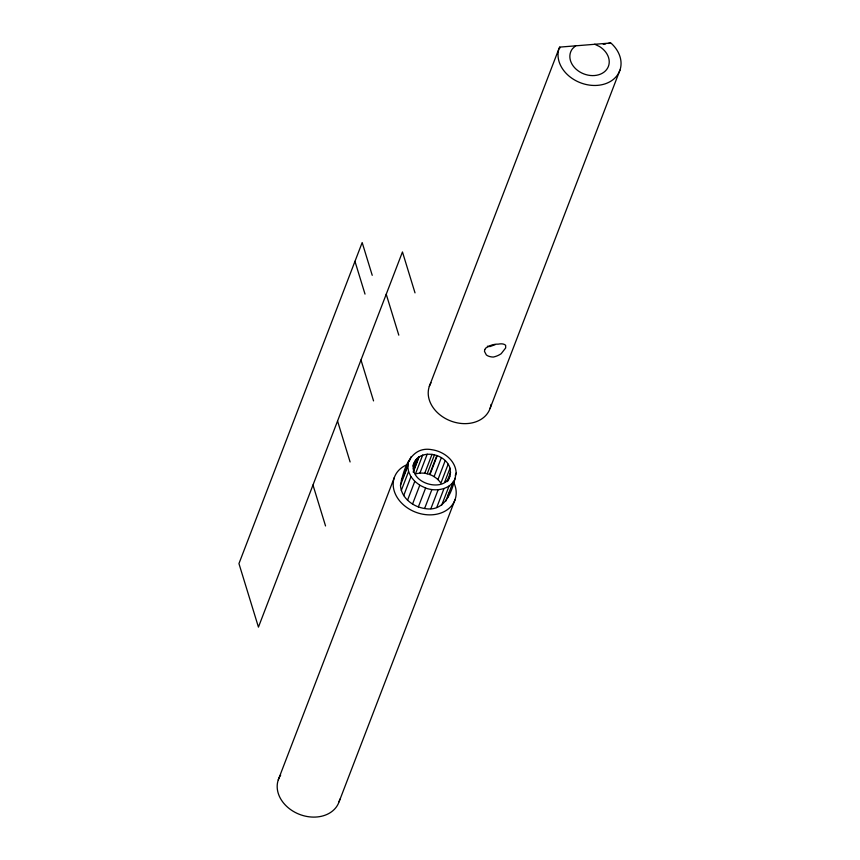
<?xml version="1.0" encoding="UTF-8"?>
<svg xmlns="http://www.w3.org/2000/svg" width="860" height="860" viewBox="0 0 860 860"><rect width="100%" height="100%" fill="white"/><g stroke="black" fill="none" stroke-linecap="round" stroke-linejoin="round"><path stroke-width="1.29" d="M400.491 485.19C403.662 468.893 410.693 445.555 432.053 449.737C443.771 451.468 455.649 460.455 456.176 473.043C453.005 489.34 445.964 512.678 424.614 508.496C412.886 506.766 401.018 497.779 400.491 485.19L407.748 466.281L408.597 461.239M413.961 463.175C407.393 486.427 454.714 495.414 449.995 468.206C445.544 452.564 417.767 447.888 413.047 465.539M448.071 496.994L448.705 493.21M278.274 779.848L394.299 477.601M429.323 386.366L559.129 48.203L559.72 47.117L575.576 45.838L610.697 43L611.901 43.935A32.325 25.295 21 0 1 597.571 85.355A32.325 25.295 21 0 1 559.129 48.203M404.232 474.494L407.866 465.045M409.22 461.498L411.037 456.767M401.298 490.458L408.554 471.56L407.748 466.281M413.123 466.819L415.842 459.735M413.252 468.979L417.337 458.348M403.684 495.607L410.94 476.698L408.554 471.56M413.37 471.14L418.82 456.961M413.219 472.183L419.11 456.821M422.69 455.069L415.434 473.967C424.743 471.151 435.483 475.096 440.89 483.148L448.157 464.239M407.522 500.273L414.778 481.363L410.94 476.698M419.949 473.065L427.205 454.155M412.52 504.132L419.777 485.233L414.778 481.363M424.775 473.215L432.032 454.306M427.194 473.817L434.45 454.908M429.602 474.408L436.858 455.51M429.957 474.58L437.213 455.682M418.347 506.938L425.603 488.039C436.095 491.974 450.844 489.609 455.327 478.085M434.096 476.569L441.352 457.671M424.614 508.496L431.87 489.587M437.944 479.558L445.2 460.648M430.881 508.69L438.138 489.791M444.555 482.385L449.995 468.206M436.729 507.518L443.986 488.609M446.985 481.718L450.618 472.269M448.146 480.88L449.963 476.15M441.76 505.046L449.017 486.147M455.262 475.408L456.176 473.043M445.62 501.455L452.887 482.557M339.087 801.767L455.112 499.531M490.135 408.296L619.942 70.122M401.34 480.149L403.781 475.677M575.663 45.752L572.524 48.676A20.199 15.813 21 0 0 579.618 71.821A20.199 15.813 21 0 0 606.558 69.649A20.199 15.813 21 0 0 599.452 46.494L594.712 44.215M495.392 344.548L490.049 346.548L487.33 346.236M603.29 44.387L605.762 43.924M608.224 43.462L610.697 43M419.777 485.233L425.603 488.039M559.72 47.117L560.204 47.87M415.014 292.873L402.458 251.958L258.441 627.112L238.951 563.601L362.178 242.574L372.229 275.308M386.226 294.227L398.793 335.153M354.965 261.354L365.016 294.098M360.985 359.985L373.552 400.9M337.55 421.035L350.106 461.96M312.986 485.029L325.542 525.954M339.786 799.22A32.325 25.295 21 0 1 298.829 814.108A32.325 25.295 21 0 1 280.672 775.107M453.306 481.589A32.325 25.295 21 0 1 439.148 513.603A32.325 25.295 21 0 1 397.352 497.725A32.325 25.295 21 0 1 407.887 464.325M491.049 404.415A32.325 25.295 21 0 1 451.457 421.25A32.325 25.295 21 0 1 430.989 382.764M484.728 349.644L484.481 351.407L486.341 354.933A11.255 6.407 -8.6 0 0 493.274 357.061A11.255 5.45 -25 0 0 501.154 353.739L505.669 347.945L505.658 345.333L504.659 344.602A11.255 5.45 -25 0 0 498.23 344.15A11.255 6.407 -8.6 0 0 489.845 345.795L485.76 348.063L484.728 349.644"/></g></svg>
